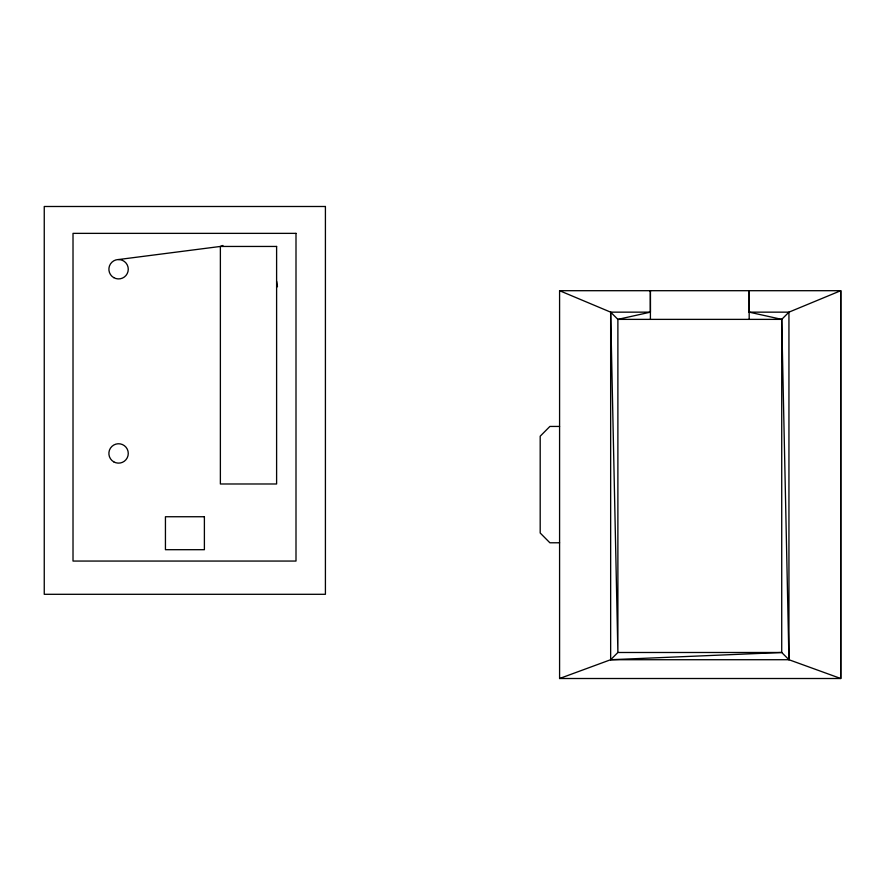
<?xml version="1.0" encoding="UTF-8"?>
<svg xmlns="http://www.w3.org/2000/svg" width="885" height="885" viewBox="0 0 885 885"><rect width="100%" height="100%" fill="white"/><g stroke="black" fill="none" stroke-linecap="round" stroke-linejoin="round"><path stroke-width="1.33" d="M559.585 290.7L610.65 312.151L617.885 319.374L781.72 319.374L788.944 312.151L840.75 290.7L840.75 678.507L559.585 678.507L559.585 290.7L840.75 290.7L840.75 678.507L788.944 659.723L610.65 659.723L559.585 678.507M650.398 291.519L650.386 290.7L650.409 312.151L610.65 312.151L610.65 659.723L617.885 652.488L781.72 652.488L788.944 659.723L788.944 312.151L749.186 312.151L749.175 290.7L749.186 319.374M222.943 245.477L220.376 246.45L118.579 259.537M650.409 312.151L617.885 319.374L617.885 652.488L610.65 312.151M610.65 659.723L781.72 652.488L781.72 319.374L749.186 312.151M559.585 426.437L549.895 426.437L540.193 436.216L540.193 533.002L549.895 542.782L559.585 542.782M276.607 281.353L277.459 286.795M781.72 319.374L788.944 659.723M650.398 290.7L650.409 319.374M325.415 206.493L325.415 594.3L44.25 594.3L44.25 206.493L325.415 206.493M295.999 233.363L73.013 233.363L73.013 561.057L295.999 561.057L295.999 233.363M276.607 246.45L220.376 246.45L220.376 483.984L276.607 483.984L276.607 246.45M204.391 516.74L165.44 516.74L165.44 549.696L204.391 549.696L204.391 516.74M113.734 277.625A9.691 9.691 0 0 0 128.27 269.239A9.691 9.691 0 0 0 113.734 260.843A9.691 9.691 0 0 0 113.734 277.625M113.734 461.837A9.691 9.691 0 0 0 128.27 453.441A9.691 9.691 0 0 0 113.734 445.044A9.691 9.691 0 0 0 113.734 461.837"/></g></svg>
